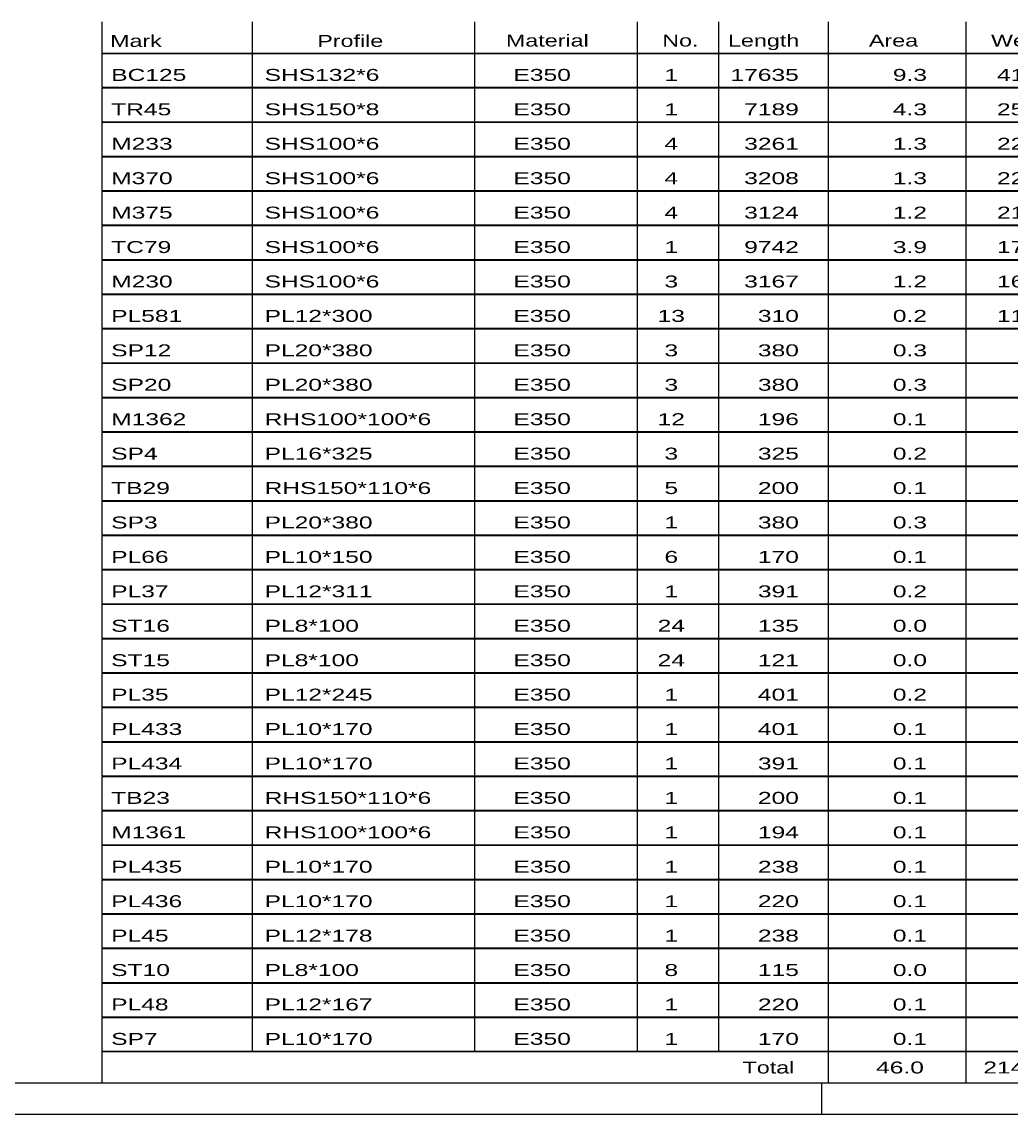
# Model space of a CAD drawing. Header units: millimetres. Extents: x -123 to 718, y -437 to 157.
# Drawn here: x 380.7 to 538.7, y -437.3 to -262.8 of the extents above; entities that cross this region are included whole.
import ezdxf

# ---------------------------------------------------------------- set-up
doc = ezdxf.new("R2010")
doc.units = ezdxf.units.MM
doc.styles.add('Arial Narrow', font='ARIALN.TTF', dxfattribs={"height": 0.2})

# ---------------------------------------------------------------- blocks, each defined once
blk = doc.blocks.new('Unknown-232816598-1133')
at = {"color": 5, "linetype": 'Continuous'}
for p, q in [((-117.5, -432.29), (713.5, -432.29)), ((508.5, -437.29), (508.5, -432.29)), ((-122.5, -437.29), (718.5, -437.29))]:
    blk.add_line(p, q, dxfattribs=at)
blk = doc.blocks.new('Unknown-232816598-67303')
at = {"color": 7, "linetype": 'Continuous'}
for p, q in [((393.5, -262.79), (393.5, -267.79)), ((417.5, -262.79), (417.5, -267.79)), ((453, -262.79), (453, -267.79)), ((479, -262.79), (479, -267.79)), ((492, -262.79), (492, -267.79)), ((509.5, -262.79), (509.5, -267.79)), ((531.5, -262.79), (531.5, -267.79)), ((393.5, -267.79), (553.5, -267.79)), ((393.5, -267.84), (393.5, -273.24)), ((393.5, -267.84), (553.5, -267.84)), ((417.5, -267.79), (417.5, -273.29)), ((453, -267.79), (453, -273.29)), ((479, -267.79), (479, -273.29)), ((492, -267.79), (492, -273.29)), ((509.5, -267.79), (509.5, -273.29)), ((531.5, -267.79), (531.5, -273.29)), ((393.5, -273.24), (553.5, -273.24)), ((393.5, -273.34), (393.5, -278.74)), ((393.5, -273.34), (553.5, -273.34)), ((417.5, -273.29), (417.5, -278.79)), ((453, -273.29), (453, -278.79)), ((479, -273.29), (479, -278.79)), ((492, -273.29), (492, -278.79)), ((509.5, -273.29), (509.5, -278.79)), ((531.5, -273.29), (531.5, -278.79)), ((393.5, -278.74), (553.5, -278.74)), ((393.5, -278.84), (393.5, -284.24)), ((393.5, -278.84), (553.5, -278.84)), ((417.5, -278.79), (417.5, -284.29)), ((453, -278.79), (453, -284.29)), ((479, -278.79), (479, -284.29)), ((492, -278.79), (492, -284.29)), ((509.5, -278.79), (509.5, -284.29)), ((531.5, -278.79), (531.5, -284.29)), ((393.5, -284.24), (553.5, -284.24)), ((393.5, -284.34), (393.5, -289.74)), ((393.5, -284.34), (553.5, -284.34)), ((417.5, -284.29), (417.5, -289.79)), ((453, -284.29), (453, -289.79)), ((479, -284.29), (479, -289.79)), ((492, -284.29), (492, -289.79)), ((509.5, -284.29), (509.5, -289.79)), ((531.5, -284.29), (531.5, -289.79)), ((393.5, -289.74), (553.5, -289.74)), ((393.5, -289.84), (393.5, -295.24)), ((393.5, -289.84), (553.5, -289.84)), ((417.5, -289.79), (417.5, -295.29)), ((453, -289.79), (453, -295.29)), ((479, -289.79), (479, -295.29)), ((492, -289.79), (492, -295.29)), ((509.5, -289.79), (509.5, -295.29)), ((531.5, -289.79), (531.5, -295.29)), ((393.5, -295.24), (553.5, -295.24)), ((393.5, -295.34), (393.5, -300.74)), ((393.5, -295.34), (553.5, -295.34)), ((417.5, -295.29), (417.5, -300.79)), ((453, -295.29), (453, -300.79)), ((479, -295.29), (479, -300.79)), ((492, -295.29), (492, -300.79)), ((509.5, -295.29), (509.5, -300.79)), ((531.5, -295.29), (531.5, -300.79)), ((393.5, -300.74), (553.5, -300.74)), ((393.5, -300.84), (393.5, -306.24)), ((393.5, -300.84), (553.5, -300.84)), ((417.5, -300.79), (417.5, -306.29)), ((453, -300.79), (453, -306.29)), ((479, -300.79), (479, -306.29)), ((492, -300.79), (492, -306.29)), ((509.5, -300.79), (509.5, -306.29)), ((531.5, -300.79), (531.5, -306.29)), ((393.5, -306.24), (553.5, -306.24)), ((393.5, -306.34), (393.5, -311.74)), ((393.5, -306.34), (553.5, -306.34)), ((417.5, -306.29), (417.5, -311.79)), ((453, -306.29), (453, -311.79)), ((479, -306.29), (479, -311.79)), ((492, -306.29), (492, -311.79)), ((509.5, -306.29), (509.5, -311.79)), ((531.5, -306.29), (531.5, -311.79)), ((393.5, -311.74), (553.5, -311.74)), ((393.5, -311.84), (393.5, -317.24)), ((393.5, -311.84), (553.5, -311.84)), ((417.5, -311.79), (417.5, -317.29)), ((453, -311.79), (453, -317.29)), ((479, -311.79), (479, -317.29)), ((492, -311.79), (492, -317.29)), ((509.5, -311.79), (509.5, -317.29)), ((531.5, -311.79), (531.5, -317.29)), ((393.5, -317.24), (553.5, -317.24)), ((393.5, -317.34), (393.5, -322.74)), ((393.5, -317.34), (553.5, -317.34)), ((417.5, -317.29), (417.5, -322.79)), ((453, -317.29), (453, -322.79)), ((479, -317.29), (479, -322.79)), ((492, -317.29), (492, -322.79)), ((509.5, -317.29), (509.5, -322.79)), ((531.5, -317.29), (531.5, -322.79)), ((393.5, -322.74), (553.5, -322.74)), ((417.5, -322.79), (417.5, -328.29)), ((453, -322.79), (453, -328.29)), ((479, -322.79), (479, -328.29)), ((492, -322.79), (492, -328.29)), ((509.5, -322.79), (509.5, -328.29)), ((531.5, -322.79), (531.5, -328.29)), ((393.5, -322.84), (393.5, -328.24)), ((393.5, -322.84), (553.5, -322.84)), ((393.5, -328.24), (553.5, -328.24)), ((393.5, -328.34), (393.5, -333.74)), ((393.5, -328.34), (553.5, -328.34)), ((417.5, -328.29), (417.5, -333.79)), ((453, -328.29), (453, -333.79)), ((479, -328.29), (479, -333.79)), ((492, -328.29), (492, -333.79)), ((509.5, -328.29), (509.5, -333.79)), ((531.5, -328.29), (531.5, -333.79)), ((393.5, -333.74), (553.5, -333.74)), ((393.5, -333.84), (393.5, -339.24)), ((393.5, -333.84), (553.5, -333.84)), ((417.5, -333.79), (417.5, -339.29)), ((453, -333.79), (453, -339.29)), ((479, -333.79), (479, -339.29)), ((492, -333.79), (492, -339.29)), ((509.5, -333.79), (509.5, -339.29)), ((531.5, -333.79), (531.5, -339.29)), ((393.5, -339.24), (553.5, -339.24)), ((393.5, -339.34), (393.5, -344.74)), ((393.5, -339.34), (553.5, -339.34)), ((417.5, -339.29), (417.5, -344.79)), ((453, -339.29), (453, -344.79)), ((479, -339.29), (479, -344.79)), ((492, -339.29), (492, -344.79)), ((509.5, -339.29), (509.5, -344.79)), ((531.5, -339.29), (531.5, -344.79)), ((393.5, -344.74), (553.5, -344.74)), ((393.5, -344.84), (393.5, -350.24)), ((393.5, -344.84), (553.5, -344.84)), ((417.5, -344.79), (417.5, -350.29)), ((453, -344.79), (453, -350.29)), ((479, -344.79), (479, -350.29)), ((492, -344.79), (492, -350.29)), ((509.5, -344.79), (509.5, -350.29)), ((531.5, -344.79), (531.5, -350.29)), ((393.5, -350.24), (553.5, -350.24)), ((393.5, -350.34), (393.5, -355.74)), ((393.5, -350.34), (553.5, -350.34)), ((417.5, -350.29), (417.5, -355.79)), ((453, -350.29), (453, -355.79)), ((479, -350.29), (479, -355.79)), ((492, -350.29), (492, -355.79)), ((509.5, -350.29), (509.5, -355.79)), ((531.5, -350.29), (531.5, -355.79)), ((393.5, -355.74), (553.5, -355.74)), ((393.5, -355.84), (393.5, -361.24)), ((393.5, -355.84), (553.5, -355.84)), ((417.5, -355.79), (417.5, -361.29)), ((453, -355.79), (453, -361.29)), ((479, -355.79), (479, -361.29)), ((492, -355.79), (492, -361.29)), ((509.5, -355.79), (509.5, -361.29)), ((531.5, -355.79), (531.5, -361.29)), ((393.5, -361.24), (553.5, -361.24)), ((393.5, -361.34), (393.5, -366.74)), ((393.5, -361.34), (553.5, -361.34)), ((417.5, -361.29), (417.5, -366.79)), ((453, -361.29), (453, -366.79)), ((479, -361.29), (479, -366.79)), ((492, -361.29), (492, -366.79)), ((509.5, -361.29), (509.5, -366.79)), ((531.5, -361.29), (531.5, -366.79)), ((393.5, -366.74), (553.5, -366.74)), ((393.5, -366.84), (393.5, -372.24)), ((393.5, -366.84), (553.5, -366.84)), ((417.5, -366.79), (417.5, -372.29)), ((453, -366.79), (453, -372.29)), ((479, -366.79), (479, -372.29)), ((492, -366.79), (492, -372.29)), ((509.5, -366.79), (509.5, -372.29)), ((531.5, -366.79), (531.5, -372.29)), ((393.5, -372.24), (553.5, -372.24)), ((393.5, -372.34), (393.5, -377.74)), ((393.5, -372.34), (553.5, -372.34)), ((417.5, -372.29), (417.5, -377.79)), ((453, -372.29), (453, -377.79)), ((479, -372.29), (479, -377.79)), ((492, -372.29), (492, -377.79)), ((509.5, -372.29), (509.5, -377.79)), ((531.5, -372.29), (531.5, -377.79)), ((393.5, -377.74), (553.5, -377.74)), ((393.5, -377.84), (393.5, -383.24)), ((393.5, -377.84), (553.5, -377.84)), ((417.5, -377.79), (417.5, -383.29)), ((453, -377.79), (453, -383.29)), ((479, -377.79), (479, -383.29)), ((492, -377.79), (492, -383.29)), ((509.5, -377.79), (509.5, -383.29)), ((531.5, -377.79), (531.5, -383.29)), ((393.5, -383.24), (553.5, -383.24)), ((393.5, -383.34), (393.5, -388.74)), ((393.5, -383.34), (553.5, -383.34)), ((417.5, -383.29), (417.5, -388.79)), ((453, -383.29), (453, -388.79)), ((479, -383.29), (479, -388.79)), ((492, -383.29), (492, -388.79)), ((509.5, -383.29), (509.5, -388.79)), ((531.5, -383.29), (531.5, -388.79)), ((393.5, -388.74), (553.5, -388.74)), ((393.5, -388.84), (393.5, -394.24)), ((393.5, -388.84), (553.5, -388.84)), ((417.5, -388.79), (417.5, -394.29)), ((453, -388.79), (453, -394.29)), ((479, -388.79), (479, -394.29)), ((492, -388.79), (492, -394.29)), ((509.5, -388.79), (509.5, -394.29)), ((531.5, -388.79), (531.5, -394.29)), ((393.5, -394.24), (553.5, -394.24)), ((393.5, -394.34), (393.5, -399.74)), ((393.5, -394.34), (553.5, -394.34)), ((417.5, -394.29), (417.5, -399.79)), ((453, -394.29), (453, -399.79)), ((479, -394.29), (479, -399.79)), ((492, -394.29), (492, -399.79)), ((509.5, -394.29), (509.5, -399.79)), ((531.5, -394.29), (531.5, -399.79)), ((393.5, -399.74), (553.5, -399.74)), ((393.5, -399.84), (393.5, -405.24)), ((393.5, -399.84), (553.5, -399.84)), ((417.5, -399.79), (417.5, -405.29)), ((453, -399.79), (453, -405.29)), ((479, -399.79), (479, -405.29)), ((492, -399.79), (492, -405.29)), ((509.5, -399.79), (509.5, -405.29)), ((531.5, -399.79), (531.5, -405.29)), ((393.5, -405.24), (553.5, -405.24)), ((393.5, -405.34), (393.5, -410.74)), ((393.5, -405.34), (553.5, -405.34)), ((417.5, -405.29), (417.5, -410.79)), ((453, -405.29), (453, -410.79)), ((479, -405.29), (479, -410.79)), ((492, -405.29), (492, -410.79)), ((509.5, -405.29), (509.5, -410.79)), ((531.5, -405.29), (531.5, -410.79)), ((393.5, -410.74), (553.5, -410.74)), ((393.5, -410.84), (393.5, -416.24)), ((393.5, -410.84), (553.5, -410.84)), ((417.5, -410.79), (417.5, -416.29)), ((453, -410.79), (453, -416.29)), ((479, -410.79), (479, -416.29)), ((492, -410.79), (492, -416.29)), ((509.5, -410.79), (509.5, -416.29)), ((531.5, -410.79), (531.5, -416.29)), ((393.5, -416.24), (553.5, -416.24)), ((393.5, -416.34), (393.5, -421.74)), ((393.5, -416.34), (553.5, -416.34)), ((417.5, -416.29), (417.5, -421.79)), ((453, -416.29), (453, -421.79)), ((479, -416.29), (479, -421.79)), ((492, -416.29), (492, -421.79)), ((509.5, -416.29), (509.5, -421.79)), ((531.5, -416.29), (531.5, -421.79)), ((393.5, -421.74), (553.5, -421.74)), ((393.5, -421.84), (393.5, -427.24)), ((393.5, -421.84), (553.5, -421.84)), ((417.5, -421.79), (417.5, -427.29)), ((453, -421.79), (453, -427.29)), ((479, -421.79), (479, -427.29)), ((492, -421.79), (492, -427.29)), ((509.5, -421.79), (509.5, -427.29)), ((531.5, -421.79), (531.5, -427.29)), ((393.5, -427.24), (553.5, -427.24)), ((393.5, -427.29), (553.5, -427.29)), ((393.5, -427.29), (393.5, -432.29)), ((509.5, -427.29), (509.5, -432.29)), ((531.5, -427.29), (531.5, -432.29)), ((393.5, -432.29), (553.5, -432.29))]:
    blk.add_line(p, q, dxfattribs=at)
at = {"color": 7, "style": 'Arial Narrow', "width": 1.7}
for s, p in [('Mark', (394.83, -266.79)), ('Profile', (427.91, -266.79)), ('Material', (458.04, -266.73)), ('No.', (483, -266.73)), ('Length', (493.5, -266.73)), ('Area', (516, -266.73)), ('Weight', (535.5, -266.73))]:
    blk.add_text(s, height=1.909, dxfattribs=at).set_placement(p)
at = {"color": 7, "linetype": 'Continuous', "style": 'Arial Narrow'}
for s, height, width, p in [('BC125', 1.909, 1.794707, (395, -272.22)), ('SHS132*6', 1.909, 1.794707, (419.5, -272.22)), ('E350', 1.909, 1.794707, (459.24, -272.22)), ('1', 1.91, 1.794707, (483.35, -272.22)), ('17635', 1.909, 1.794707, (493.89, -272.22)), ('9.3', 1.909, 1.794707, (519.82, -272.22)), ('418.6', 1.909, 1.794707, (536.45, -272.22)), ('TR45', 1.909, 1.794707, (395, -277.72)), ('SHS150*8', 1.909, 1.794707, (419.5, -277.72)), ('E350', 1.909, 1.794707, (459.24, -277.72)), ('1', 1.91, 1.794707, (483.35, -277.72)), ('7189', 1.909, 1.794707, (496.08, -277.72)), ('4.3', 1.909, 1.794707, (519.82, -277.72)), ('256.4', 1.909, 1.794707, (536.45, -277.72)), ('M233', 1.909, 1.794707, (395, -283.22)), ('SHS100*6', 1.909, 1.794707, (419.5, -283.22)), ('E350', 1.909, 1.794707, (459.24, -283.22)), ('4', 1.91, 1.794707, (483.35, -283.22)), ('3261', 1.909, 1.794707, (496.08, -283.22)), ('1.3', 1.909, 1.794707, (519.82, -283.22)), ('228.5', 1.909, 1.794707, (536.45, -283.22)), ('M370', 1.909, 1.794707, (395, -288.72)), ('SHS100*6', 1.909, 1.794707, (419.5, -288.72)), ('E350', 1.909, 1.794707, (459.24, -288.72)), ('4', 1.91, 1.794707, (483.35, -288.72)), ('3208', 1.909, 1.794707, (496.08, -288.72)), ('1.3', 1.909, 1.794707, (519.82, -288.72)), ('224.7', 1.909, 1.794707, (536.45, -288.72)), ('M375', 1.909, 1.794707, (395, -294.22)), ('SHS100*6', 1.909, 1.794707, (419.5, -294.22)), ('E350', 1.909, 1.794707, (459.24, -294.22)), ('4', 1.91, 1.794707, (483.35, -294.22)), ('3124', 1.909, 1.794707, (496.08, -294.22)), ('1.2', 1.909, 1.794707, (519.82, -294.22)), ('217.5', 1.909, 1.794707, (536.45, -294.22)), ('TC79', 1.909, 1.794707, (395, -299.72)), ('SHS100*6', 1.909, 1.794707, (419.5, -299.72)), ('E350', 1.909, 1.794707, (459.24, -299.72)), ('1', 1.91, 1.794707, (483.35, -299.72)), ('9742', 1.909, 1.794707, (496.08, -299.72)), ('3.9', 1.909, 1.794707, (519.82, -299.72)), ('172.5', 1.909, 1.794707, (536.45, -299.72)), ('M230', 1.909, 1.794707, (395, -305.22)), ('SHS100*6', 1.909, 1.794707, (419.5, -305.22)), ('E350', 1.909, 1.794707, (459.24, -305.22)), ('3', 1.91, 1.794707, (483.35, -305.22)), ('3167', 1.909, 1.794707, (496.08, -305.22)), ('1.2', 1.909, 1.794707, (519.82, -305.22)), ('164.5', 1.909, 1.794707, (536.45, -305.22)), ('PL581', 1.909, 1.794707, (395, -310.72)), ('PL12*300', 1.909, 1.794707, (419.5, -310.72)), ('E350', 1.909, 1.794707, (459.24, -310.72)), ('13', 1.909, 1.794707, (482.26, -310.72)), ('310', 1.909, 1.794707, (498.27, -310.72)), ('0.2', 1.909, 1.794707, (519.82, -310.72)), ('113.9', 1.909, 1.794707, (536.45, -310.72)), ('SP12', 1.909, 1.794707, (395, -316.22)), ('PL20*380', 1.909, 1.794707, (419.5, -316.22)), ('E350', 1.909, 1.794707, (459.24, -316.22)), ('3', 1.91, 1.794707, (483.35, -316.22)), ('380', 1.909, 1.794707, (498.27, -316.22)), ('0.3', 1.909, 1.794707, (519.82, -316.22)), ('SP20', 1.909, 1.794707, (395, -321.72)), ('PL20*380', 1.909, 1.794707, (419.5, -321.72)), ('E350', 1.909, 1.794707, (459.24, -321.72)), ('3', 1.91, 1.794707, (483.35, -321.72)), ('380', 1.909, 1.794707, (498.27, -321.72)), ('0.3', 1.909, 1.794707, (519.82, -321.72)), ('M1362', 1.909, 1.794707, (395, -327.22)), ('RHS100*100*6', 1.9089, 1.794707, (419.5, -327.22)), ('E350', 1.909, 1.794707, (459.24, -327.22)), ('12', 1.909, 1.794707, (482.26, -327.22)), ('196', 1.909, 1.794707, (498.27, -327.22)), ('0.1', 1.909, 1.794707, (519.82, -327.22)), ('SP4', 1.909, 1.794707, (395, -332.72)), ('PL16*325', 1.909, 1.794707, (419.5, -332.72)), ('E350', 1.909, 1.794707, (459.24, -332.72)), ('3', 1.91, 1.794707, (483.35, -332.72)), ('325', 1.909, 1.794707, (498.27, -332.72)), ('0.2', 1.909, 1.794707, (519.82, -332.72)), ('TB29', 1.909, 1.794707, (395, -338.22)), ('RHS150*110*6', 1.9089, 1.794707, (419.5, -338.22)), ('E350', 1.909, 1.794707, (459.24, -338.22)), ('5', 1.91, 1.794707, (483.35, -338.22)), ('200', 1.909, 1.794707, (498.27, -338.22)), ('0.1', 1.909, 1.794707, (519.82, -338.22)), ('SP3', 1.909, 1.794707, (395, -343.72)), ('PL20*380', 1.909, 1.794707, (419.5, -343.72)), ('E350', 1.909, 1.794707, (459.24, -343.72)), ('1', 1.91, 1.794707, (483.35, -343.72)), ('380', 1.909, 1.794707, (498.27, -343.72)), ('0.3', 1.909, 1.794707, (519.82, -343.72)), ('PL66', 1.909, 1.794707, (395, -349.22)), ('PL10*150', 1.909, 1.794707, (419.5, -349.22)), ('E350', 1.909, 1.794707, (459.24, -349.22)), ('6', 1.91, 1.794707, (483.35, -349.22)), ('170', 1.909, 1.794707, (498.27, -349.22)), ('0.1', 1.909, 1.794707, (519.82, -349.22)), ('PL37', 1.909, 1.794707, (395, -354.72)), ('PL12*311', 1.909, 1.794707, (419.5, -354.72)), ('E350', 1.909, 1.794707, (459.24, -354.72)), ('1', 1.91, 1.794707, (483.35, -354.72)), ('391', 1.909, 1.794707, (498.27, -354.72)), ('0.2', 1.909, 1.794707, (519.82, -354.72)), ('ST16', 1.909, 1.794707, (395, -360.22)), ('PL8*100', 1.909, 1.794707, (419.5, -360.22)), ('E350', 1.909, 1.794707, (459.24, -360.22)), ('24', 1.909, 1.794707, (482.26, -360.22)), ('135', 1.909, 1.794707, (498.27, -360.22)), ('0.0', 1.909, 1.794707, (519.82, -360.22)), ('ST15', 1.909, 1.794707, (395, -365.72)), ('PL8*100', 1.909, 1.794707, (419.5, -365.72)), ('E350', 1.909, 1.794707, (459.24, -365.72)), ('24', 1.909, 1.794707, (482.26, -365.72)), ('121', 1.909, 1.794707, (498.27, -365.72)), ('0.0', 1.909, 1.794707, (519.82, -365.72)), ('PL35', 1.909, 1.794707, (395, -371.22)), ('PL12*245', 1.909, 1.794707, (419.5, -371.22)), ('E350', 1.909, 1.794707, (459.24, -371.22)), ('1', 1.91, 1.794707, (483.35, -371.22)), ('401', 1.909, 1.794707, (498.27, -371.22)), ('0.2', 1.909, 1.794707, (519.82, -371.22)), ('PL433', 1.909, 1.794707, (395, -376.72)), ('PL10*170', 1.909, 1.794707, (419.5, -376.72)), ('E350', 1.909, 1.794707, (459.24, -376.72)), ('1', 1.91, 1.794707, (483.35, -376.72)), ('401', 1.909, 1.794707, (498.27, -376.72)), ('0.1', 1.909, 1.794707, (519.82, -376.72)), ('PL434', 1.909, 1.794707, (395, -382.22)), ('PL10*170', 1.909, 1.794707, (419.5, -382.22)), ('E350', 1.909, 1.794707, (459.24, -382.22)), ('1', 1.91, 1.794707, (483.35, -382.22)), ('391', 1.909, 1.794707, (498.27, -382.22)), ('0.1', 1.909, 1.794707, (519.82, -382.22)), ('TB23', 1.909, 1.794707, (395, -387.72)), ('RHS150*110*6', 1.9089, 1.794707, (419.5, -387.72)), ('E350', 1.909, 1.794707, (459.24, -387.72)), ('1', 1.91, 1.794707, (483.35, -387.72)), ('200', 1.909, 1.794707, (498.27, -387.72)), ('0.1', 1.909, 1.794707, (519.82, -387.72)), ('M1361', 1.909, 1.794707, (395, -393.22)), ('RHS100*100*6', 1.9089, 1.794707, (419.5, -393.22)), ('E350', 1.909, 1.794707, (459.24, -393.22)), ('1', 1.91, 1.794707, (483.35, -393.22)), ('194', 1.909, 1.794707, (498.27, -393.22)), ('0.1', 1.909, 1.794707, (519.82, -393.22)), ('PL435', 1.909, 1.794707, (395, -398.72)), ('PL10*170', 1.909, 1.794707, (419.5, -398.72)), ('E350', 1.909, 1.794707, (459.24, -398.72)), ('1', 1.91, 1.794707, (483.35, -398.72)), ('238', 1.909, 1.794707, (498.27, -398.72)), ('0.1', 1.909, 1.794707, (519.82, -398.72)), ('PL436', 1.909, 1.794707, (395, -404.22)), ('PL10*170', 1.909, 1.794707, (419.5, -404.22)), ('E350', 1.909, 1.794707, (459.24, -404.22)), ('1', 1.91, 1.794707, (483.35, -404.22)), ('220', 1.909, 1.794707, (498.27, -404.22)), ('0.1', 1.909, 1.794707, (519.82, -404.22)), ('PL45', 1.909, 1.794707, (395, -409.72)), ('PL12*178', 1.909, 1.794707, (419.5, -409.72)), ('E350', 1.909, 1.794707, (459.24, -409.72)), ('1', 1.91, 1.794707, (483.35, -409.72)), ('238', 1.909, 1.794707, (498.27, -409.72)), ('0.1', 1.909, 1.794707, (519.82, -409.72)), ('ST10', 1.909, 1.794707, (395, -415.22)), ('PL8*100', 1.909, 1.794707, (419.5, -415.22)), ('E350', 1.909, 1.794707, (459.24, -415.22)), ('8', 1.91, 1.794707, (483.35, -415.22)), ('115', 1.909, 1.794707, (498.27, -415.22)), ('0.0', 1.909, 1.794707, (519.82, -415.22)), ('PL48', 1.909, 1.794707, (395, -420.72)), ('PL12*167', 1.909, 1.794707, (419.5, -420.72)), ('E350', 1.909, 1.794707, (459.24, -420.72)), ('220', 1.909, 1.794707, (498.27, -420.72)), ('0.1', 1.909, 1.794707, (519.82, -420.72)), ('1', 1.91, 1.794707, (483.35, -420.72)), ('SP7', 1.909, 1.794707, (395, -426.22)), ('PL10*170', 1.909, 1.794707, (419.5, -426.22)), ('E350', 1.909, 1.794707, (459.24, -426.22)), ('1', 1.91, 1.794707, (483.35, -426.22)), ('170', 1.909, 1.794707, (498.27, -426.22)), ('0.1', 1.909, 1.794707, (519.82, -426.22)), ('Total', 1.909, 1.7, (495.83, -430.79)), ('46.0', 1.909, 1.794707, (517.14, -430.79)), ('2145.1', 1.909, 1.794707, (534.27, -430.79))]:
    blk.add_text(s, height=height, dxfattribs=dict(at, width=width)).set_placement(p)

msp = doc.modelspace()

# ---------------------------------------------------------------- block references
for name in ['Unknown-232816598-1133', 'Unknown-232816598-67303']:
    msp.add_blockref(name, (0, 0))

doc.saveas('drawing.dxf')
